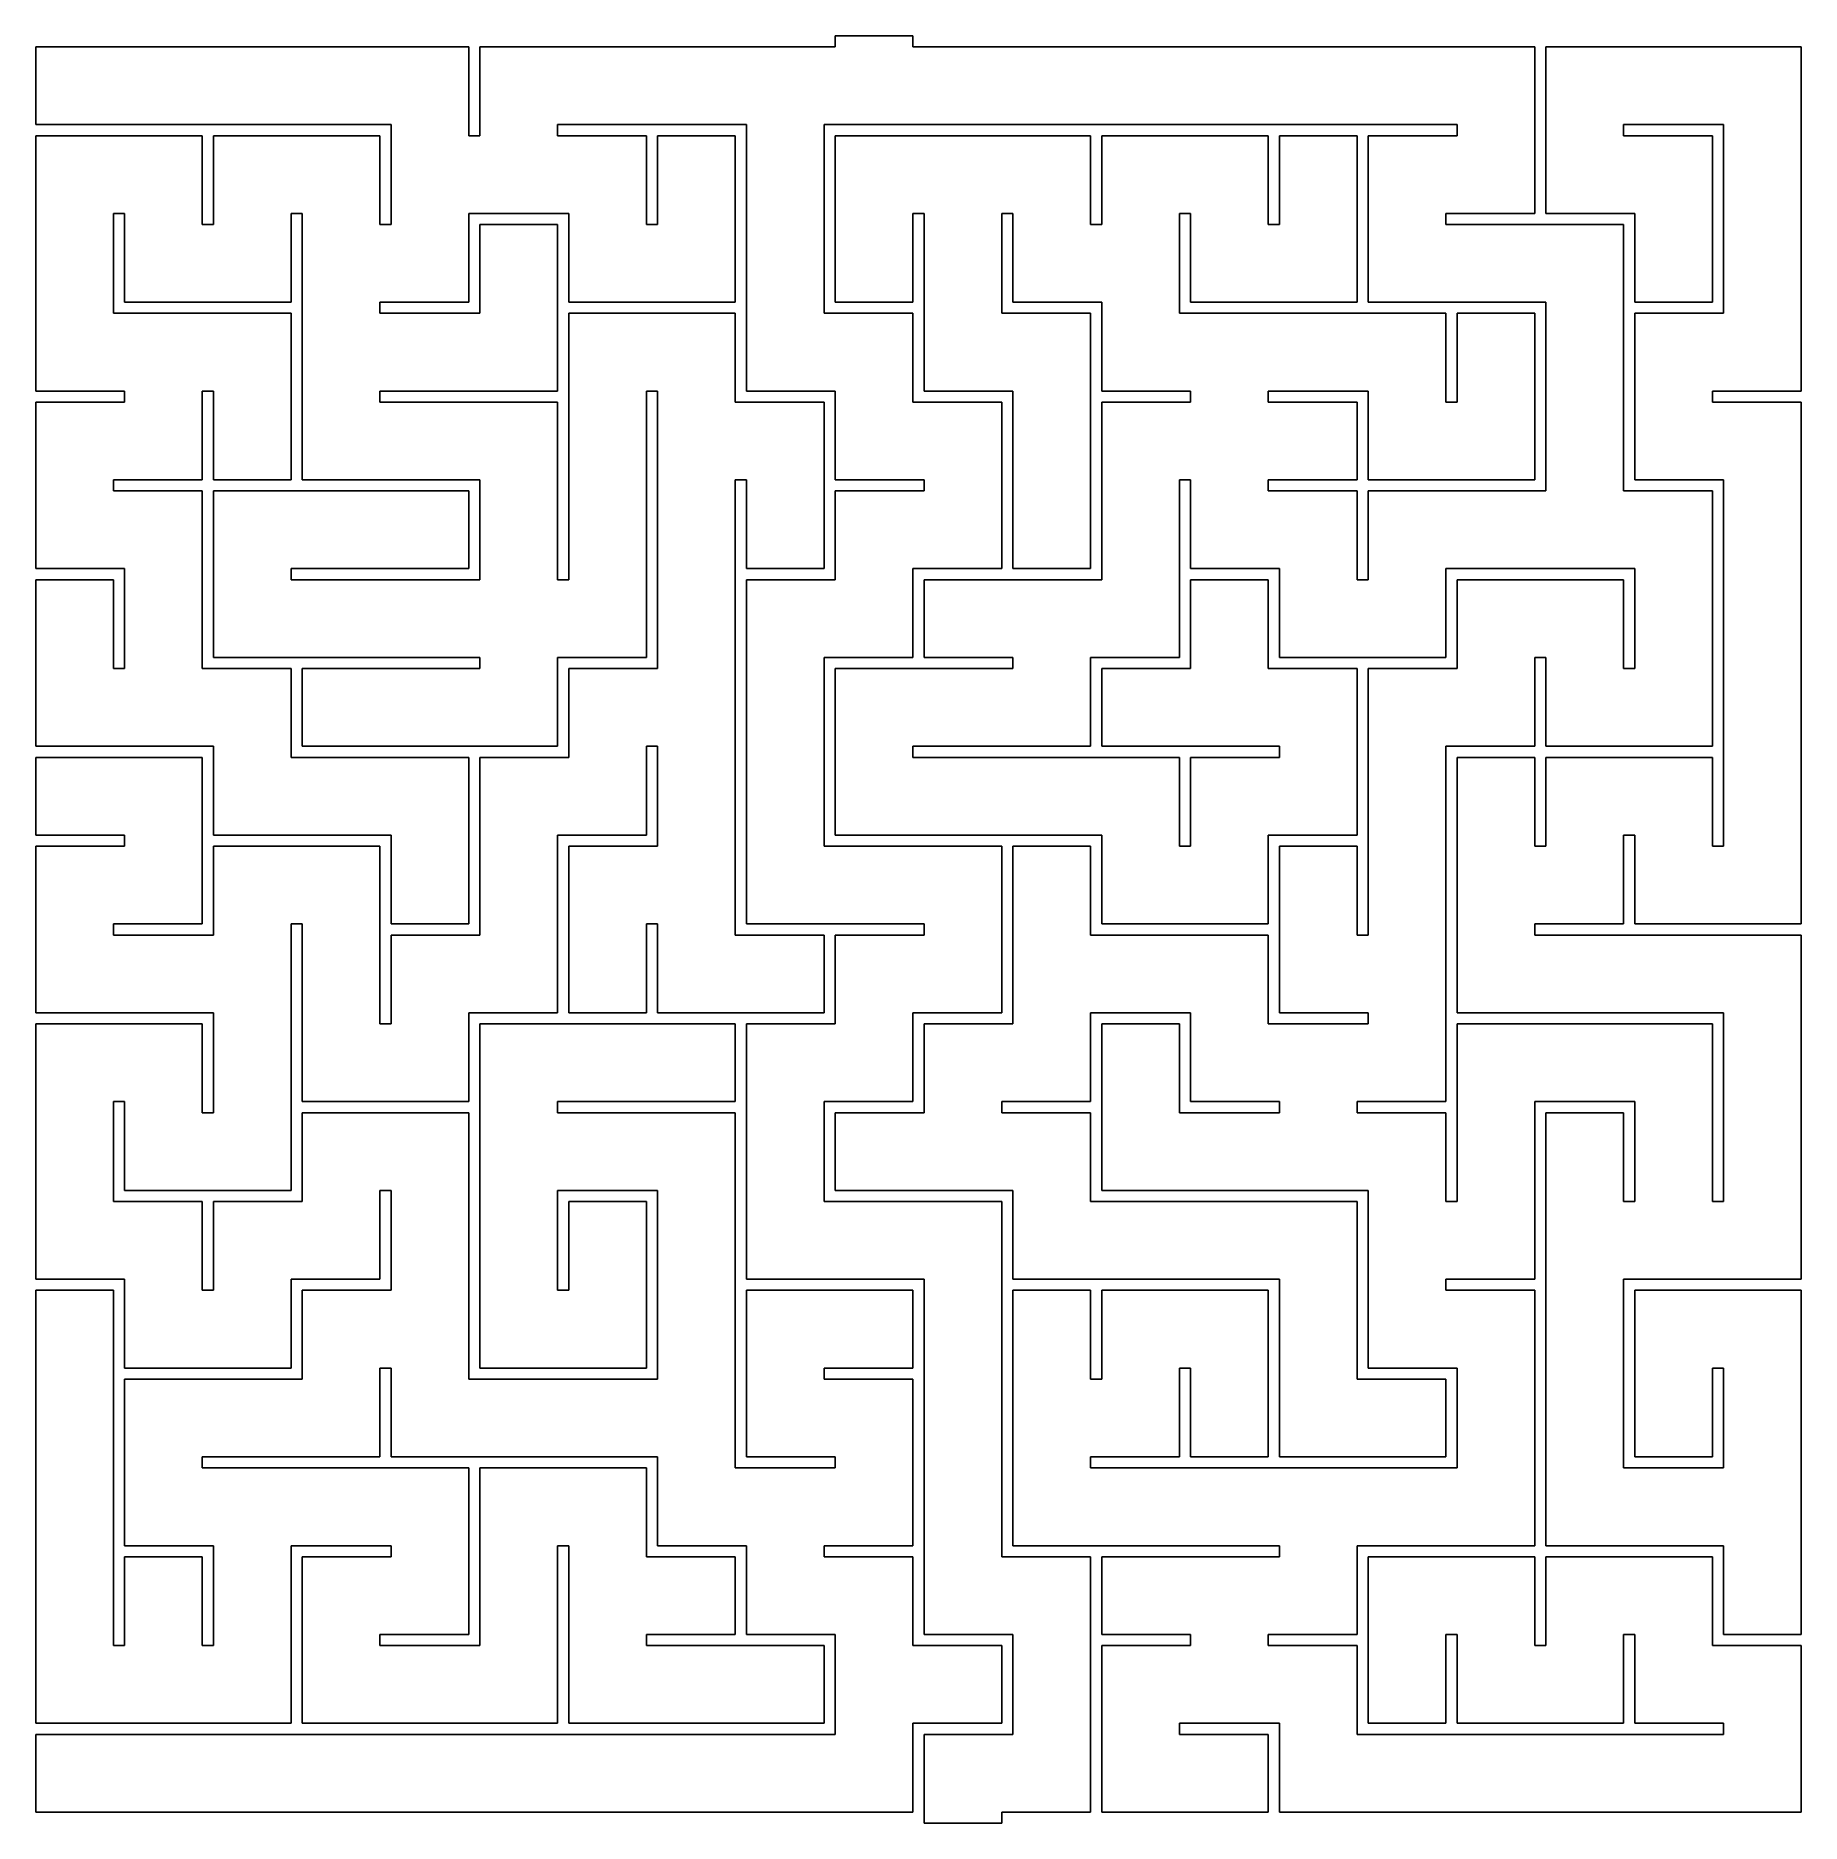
# Model space of a CAD drawing. Extents: x 0 to 112, y 0 to 114.
import ezdxf

# ---------------------------------------------------------------- set-up
doc = ezdxf.new("R2010")
doc.units = 0
doc.layers.get('0').update_dxf_attribs({"linetype": 'CONTINUOUS'})

msp = doc.modelspace()

# ---------------------------------------------------------------- linework, layer by layer
at = {"color": 0}
for p, q in [((55.7389, 113.594), (50.8, 113.594)), ((50.8, 113.594), (50.8, 113.242)), ((55.7389, 112.889), (55.7389, 113.594)), ((27.5167, 112.889), (0, 112.889)), ((0, 112.889), (0, 107.95)), ((27.5167, 107.244), (27.5167, 112.889)), ((50.8, 112.889), (28.2222, 112.889)), ((28.2222, 112.889), (28.2222, 107.244)), ((50.8, 113.242), (50.8, 112.889)), ((95.25, 112.889), (55.7389, 112.889)), ((95.25, 102.306), (95.25, 112.889)), ((112.183, 112.889), (95.9556, 112.889)), ((95.9556, 112.889), (95.9556, 102.306)), ((112.183, 91.0167), (112.183, 112.889)), ((0, 107.95), (22.5778, 107.95)), ((22.5778, 107.95), (22.5778, 101.6)), ((33.1611, 107.244), (33.1611, 107.95)), ((33.1611, 107.95), (45.1556, 107.95)), ((45.1556, 107.95), (45.1556, 91.0167)), ((50.0944, 95.9556), (50.0944, 107.95)), ((50.0944, 107.95), (90.3111, 107.95)), ((90.3111, 107.95), (90.3111, 107.244)), ((100.894, 107.244), (100.894, 107.95)), ((100.894, 107.95), (107.244, 107.95)), ((107.244, 107.95), (107.244, 95.9556)), ((10.5833, 107.244), (0, 107.244)), ((0, 107.244), (0, 91.0167)), ((10.5833, 101.6), (10.5833, 107.244)), ((21.8722, 107.244), (11.2889, 107.244)), ((11.2889, 107.244), (11.2889, 101.6)), ((21.8722, 101.6), (21.8722, 107.244)), ((28.2222, 107.244), (27.5167, 107.244)), ((38.8056, 107.244), (33.1611, 107.244)), ((38.8056, 101.6), (38.8056, 107.244)), ((44.45, 107.244), (39.5111, 107.244)), ((39.5111, 107.244), (39.5111, 101.6)), ((44.45, 96.6611), (44.45, 107.244)), ((67.0278, 107.244), (50.8, 107.244)), ((50.8, 107.244), (50.8, 96.6611)), ((67.0278, 101.6), (67.0278, 107.244)), ((78.3167, 107.244), (67.7333, 107.244)), ((67.7333, 107.244), (67.7333, 101.6)), ((78.3167, 101.6), (78.3167, 107.244)), ((83.9611, 107.244), (79.0222, 107.244)), ((79.0222, 107.244), (79.0222, 101.6)), ((83.9611, 96.6611), (83.9611, 107.244)), ((90.3111, 107.244), (84.6667, 107.244)), ((84.6667, 107.244), (84.6667, 96.6611)), ((106.539, 107.244), (100.894, 107.244)), ((106.539, 96.6611), (106.539, 107.244)), ((4.93889, 95.9556), (4.93889, 102.306)), ((4.93889, 102.306), (5.64444, 102.306)), ((5.64444, 102.306), (5.64444, 96.6611)), ((16.2278, 96.6611), (16.2278, 102.306)), ((16.2278, 102.306), (16.9333, 102.306)), ((16.9333, 102.306), (16.9333, 85.3722)), ((27.5167, 96.6611), (27.5167, 102.306)), ((27.5167, 102.306), (33.8667, 102.306)), ((33.8667, 102.306), (33.8667, 96.6611)), ((55.7389, 96.6611), (55.7389, 102.306)), ((55.7389, 102.306), (56.4444, 102.306)), ((56.4444, 102.306), (56.4444, 91.0167)), ((61.3833, 95.9556), (61.3833, 102.306)), ((61.3833, 102.306), (62.0889, 102.306)), ((62.0889, 102.306), (62.0889, 96.6611)), ((72.6722, 95.9556), (72.6722, 102.306)), ((72.6722, 102.306), (73.3778, 102.306)), ((73.3778, 102.306), (73.3778, 96.6611)), ((89.6056, 101.6), (89.6056, 102.306)), ((89.6056, 102.306), (95.25, 102.306)), ((95.9556, 102.306), (101.6, 102.306)), ((101.6, 102.306), (101.6, 96.6611)), ((11.2889, 101.6), (10.5833, 101.6)), ((22.5778, 101.6), (21.8722, 101.6)), ((33.1611, 101.6), (28.2222, 101.6)), ((28.2222, 101.6), (28.2222, 95.9556)), ((33.1611, 91.0167), (33.1611, 101.6)), ((39.5111, 101.6), (38.8056, 101.6)), ((67.7333, 101.6), (67.0278, 101.6)), ((79.0222, 101.6), (78.3167, 101.6)), ((100.894, 101.6), (89.6056, 101.6)), ((100.894, 84.6667), (100.894, 101.6)), ((5.64444, 96.6611), (16.2278, 96.6611)), ((21.8722, 95.9556), (21.8722, 96.6611)), ((21.8722, 96.6611), (27.5167, 96.6611)), ((33.8667, 96.6611), (44.45, 96.6611)), ((50.8, 96.6611), (55.7389, 96.6611)), ((62.0889, 96.6611), (67.7333, 96.6611)), ((67.7333, 96.6611), (67.7333, 91.0167)), ((73.3778, 96.6611), (83.9611, 96.6611)), ((84.6667, 96.6611), (95.9556, 96.6611)), ((95.9556, 96.6611), (95.9556, 84.6667)), ((101.6, 96.6611), (106.539, 96.6611)), ((16.2278, 95.9556), (4.93889, 95.9556)), ((16.2278, 85.3722), (16.2278, 95.9556)), ((28.2222, 95.9556), (21.8722, 95.9556)), ((44.45, 95.9556), (33.8667, 95.9556)), ((33.8667, 95.9556), (33.8667, 79.0222)), ((44.45, 90.3111), (44.45, 95.9556)), ((55.7389, 95.9556), (50.0944, 95.9556)), ((55.7389, 90.3111), (55.7389, 95.9556)), ((67.0278, 95.9556), (61.3833, 95.9556)), ((67.0278, 79.7278), (67.0278, 95.9556)), ((89.6056, 95.9556), (72.6722, 95.9556)), ((89.6056, 90.3111), (89.6056, 95.9556)), ((95.25, 95.9556), (90.3111, 95.9556)), ((90.3111, 95.9556), (90.3111, 90.3111)), ((95.25, 85.3722), (95.25, 95.9556)), ((107.244, 95.9556), (101.6, 95.9556)), ((101.6, 95.9556), (101.6, 85.3722)), ((0, 91.0167), (5.64444, 91.0167)), ((5.64444, 91.0167), (5.64444, 90.3111)), ((10.5833, 85.3722), (10.5833, 91.0167)), ((10.5833, 91.0167), (11.2889, 91.0167)), ((11.2889, 91.0167), (11.2889, 85.3722)), ((21.8722, 90.3111), (21.8722, 91.0167)), ((21.8722, 91.0167), (33.1611, 91.0167)), ((38.8056, 74.0833), (38.8056, 91.0167)), ((38.8056, 91.0167), (39.5111, 91.0167)), ((39.5111, 91.0167), (39.5111, 73.3778)), ((45.1556, 91.0167), (50.8, 91.0167)), ((50.8, 91.0167), (50.8, 85.3722)), ((56.4444, 91.0167), (62.0889, 91.0167)), ((62.0889, 91.0167), (62.0889, 79.7278)), ((67.7333, 91.0167), (73.3778, 91.0167)), ((73.3778, 91.0167), (73.3778, 90.3111)), ((78.3167, 90.3111), (78.3167, 91.0167)), ((78.3167, 91.0167), (84.6667, 91.0167)), ((84.6667, 91.0167), (84.6667, 85.3722)), ((106.539, 90.3111), (106.539, 91.0167)), ((106.539, 91.0167), (112.183, 91.0167)), ((5.64444, 90.3111), (0, 90.3111)), ((0, 90.3111), (0, 79.7278)), ((33.1611, 90.3111), (21.8722, 90.3111)), ((33.1611, 79.0222), (33.1611, 90.3111)), ((50.0944, 90.3111), (44.45, 90.3111)), ((50.0944, 79.7278), (50.0944, 90.3111)), ((61.3833, 90.3111), (55.7389, 90.3111)), ((61.3833, 79.7278), (61.3833, 90.3111)), ((73.3778, 90.3111), (67.7333, 90.3111)), ((67.7333, 90.3111), (67.7333, 79.0222)), ((83.9611, 90.3111), (78.3167, 90.3111)), ((83.9611, 85.3722), (83.9611, 90.3111)), ((90.3111, 90.3111), (89.6056, 90.3111)), ((112.183, 90.3111), (106.539, 90.3111)), ((112.183, 57.15), (112.183, 90.3111)), ((4.93889, 84.6667), (4.93889, 85.3722)), ((4.93889, 85.3722), (10.5833, 85.3722)), ((11.2889, 85.3722), (16.2278, 85.3722)), ((16.9333, 85.3722), (28.2222, 85.3722)), ((28.2222, 85.3722), (28.2222, 79.0222)), ((44.45, 56.4444), (44.45, 85.3722)), ((44.45, 85.3722), (45.1556, 85.3722)), ((45.1556, 85.3722), (45.1556, 79.7278)), ((50.8, 85.3722), (56.4444, 85.3722)), ((56.4444, 85.3722), (56.4444, 84.6667)), ((72.6722, 74.0833), (72.6722, 85.3722)), ((72.6722, 85.3722), (73.3778, 85.3722)), ((73.3778, 85.3722), (73.3778, 79.7278)), ((78.3167, 84.6667), (78.3167, 85.3722)), ((78.3167, 85.3722), (83.9611, 85.3722)), ((84.6667, 85.3722), (95.25, 85.3722)), ((101.6, 85.3722), (107.244, 85.3722)), ((107.244, 85.3722), (107.244, 62.0889)), ((10.5833, 84.6667), (4.93889, 84.6667)), ((10.5833, 73.3778), (10.5833, 84.6667)), ((27.5167, 84.6667), (11.2889, 84.6667)), ((11.2889, 84.6667), (11.2889, 74.0833)), ((27.5167, 79.7278), (27.5167, 84.6667)), ((56.4444, 84.6667), (50.8, 84.6667)), ((50.8, 84.6667), (50.8, 79.0222)), ((83.9611, 84.6667), (78.3167, 84.6667)), ((83.9611, 79.0222), (83.9611, 84.6667)), ((95.9556, 84.6667), (84.6667, 84.6667)), ((84.6667, 84.6667), (84.6667, 79.0222)), ((106.539, 84.6667), (100.894, 84.6667)), ((106.539, 68.4389), (106.539, 84.6667)), ((0, 79.7278), (5.64444, 79.7278)), ((5.64444, 79.7278), (5.64444, 73.3778)), ((16.2278, 79.0222), (16.2278, 79.7278)), ((16.2278, 79.7278), (27.5167, 79.7278)), ((45.1556, 79.7278), (50.0944, 79.7278)), ((55.7389, 74.0833), (55.7389, 79.7278)), ((55.7389, 79.7278), (61.3833, 79.7278)), ((62.0889, 79.7278), (67.0278, 79.7278)), ((73.3778, 79.7278), (79.0222, 79.7278)), ((79.0222, 79.7278), (79.0222, 74.0833)), ((89.6056, 74.0833), (89.6056, 79.7278)), ((89.6056, 79.7278), (101.6, 79.7278)), ((101.6, 79.7278), (101.6, 73.3778)), ((4.93889, 79.0222), (0, 79.0222)), ((0, 79.0222), (0, 68.4389)), ((4.93889, 73.3778), (4.93889, 79.0222)), ((28.2222, 79.0222), (16.2278, 79.0222)), ((33.8667, 79.0222), (33.1611, 79.0222)), ((50.8, 79.0222), (45.1556, 79.0222)), ((45.1556, 79.0222), (45.1556, 57.15)), ((67.7333, 79.0222), (56.4444, 79.0222)), ((56.4444, 79.0222), (56.4444, 74.0833)), ((78.3167, 79.0222), (73.3778, 79.0222)), ((73.3778, 79.0222), (73.3778, 73.3778)), ((78.3167, 73.3778), (78.3167, 79.0222)), ((84.6667, 79.0222), (83.9611, 79.0222)), ((100.894, 79.0222), (90.3111, 79.0222)), ((90.3111, 79.0222), (90.3111, 73.3778)), ((100.894, 73.3778), (100.894, 79.0222)), ((11.2889, 74.0833), (28.2222, 74.0833)), ((28.2222, 74.0833), (28.2222, 73.3778)), ((33.1611, 68.4389), (33.1611, 74.0833)), ((33.1611, 74.0833), (38.8056, 74.0833)), ((50.0944, 62.0889), (50.0944, 74.0833)), ((50.0944, 74.0833), (55.7389, 74.0833)), ((56.4444, 74.0833), (62.0889, 74.0833)), ((62.0889, 74.0833), (62.0889, 73.3778)), ((67.0278, 68.4389), (67.0278, 74.0833)), ((67.0278, 74.0833), (72.6722, 74.0833)), ((79.0222, 74.0833), (89.6056, 74.0833)), ((95.25, 68.4389), (95.25, 74.0833)), ((95.25, 74.0833), (95.9556, 74.0833)), ((95.9556, 74.0833), (95.9556, 68.4389)), ((5.64444, 73.3778), (4.93889, 73.3778)), ((16.2278, 73.3778), (10.5833, 73.3778)), ((16.2278, 67.7333), (16.2278, 73.3778)), ((28.2222, 73.3778), (16.9333, 73.3778)), ((16.9333, 73.3778), (16.9333, 68.4389)), ((39.5111, 73.3778), (33.8667, 73.3778)), ((33.8667, 73.3778), (33.8667, 67.7333)), ((62.0889, 73.3778), (50.8, 73.3778)), ((50.8, 73.3778), (50.8, 62.7944)), ((73.3778, 73.3778), (67.7333, 73.3778)), ((67.7333, 73.3778), (67.7333, 68.4389)), ((83.9611, 73.3778), (78.3167, 73.3778)), ((83.9611, 62.7944), (83.9611, 73.3778)), ((90.3111, 73.3778), (84.6667, 73.3778)), ((84.6667, 73.3778), (84.6667, 56.4444)), ((101.6, 73.3778), (100.894, 73.3778)), ((0, 68.4389), (11.2889, 68.4389)), ((11.2889, 68.4389), (11.2889, 62.7944)), ((16.9333, 68.4389), (33.1611, 68.4389)), ((38.8056, 62.7944), (38.8056, 68.4389)), ((38.8056, 68.4389), (39.5111, 68.4389)), ((39.5111, 68.4389), (39.5111, 62.0889)), ((55.7389, 67.7333), (55.7389, 68.4389)), ((55.7389, 68.4389), (67.0278, 68.4389)), ((67.7333, 68.4389), (79.0222, 68.4389)), ((79.0222, 68.4389), (79.0222, 67.7333)), ((89.6056, 45.8611), (89.6056, 68.4389)), ((89.6056, 68.4389), (95.25, 68.4389)), ((95.9556, 68.4389), (106.539, 68.4389)), ((10.5833, 67.7333), (0, 67.7333)), ((0, 67.7333), (0, 62.7944)), ((10.5833, 57.15), (10.5833, 67.7333)), ((27.5167, 67.7333), (16.2278, 67.7333)), ((27.5167, 57.15), (27.5167, 67.7333)), ((33.8667, 67.7333), (28.2222, 67.7333)), ((28.2222, 67.7333), (28.2222, 56.4444)), ((72.6722, 67.7333), (55.7389, 67.7333)), ((72.6722, 62.0889), (72.6722, 67.7333)), ((79.0222, 67.7333), (73.3778, 67.7333)), ((73.3778, 67.7333), (73.3778, 62.0889)), ((95.25, 67.7333), (90.3111, 67.7333)), ((90.3111, 67.7333), (90.3111, 51.5056)), ((95.25, 62.0889), (95.25, 67.7333)), ((106.539, 67.7333), (95.9556, 67.7333)), ((95.9556, 67.7333), (95.9556, 62.0889)), ((106.539, 62.0889), (106.539, 67.7333)), ((0, 62.7944), (5.64444, 62.7944)), ((5.64444, 62.7944), (5.64444, 62.0889)), ((11.2889, 62.7944), (22.5778, 62.7944)), ((22.5778, 62.7944), (22.5778, 57.15)), ((33.1611, 51.5056), (33.1611, 62.7944)), ((33.1611, 62.7944), (38.8056, 62.7944)), ((50.8, 62.7944), (67.7333, 62.7944)), ((67.7333, 62.7944), (67.7333, 57.15)), ((78.3167, 57.15), (78.3167, 62.7944)), ((78.3167, 62.7944), (83.9611, 62.7944)), ((100.894, 57.15), (100.894, 62.7944)), ((100.894, 62.7944), (101.6, 62.7944)), ((101.6, 62.7944), (101.6, 57.15)), ((5.64444, 62.0889), (0, 62.0889)), ((0, 62.0889), (0, 51.5056)), ((21.8722, 62.0889), (11.2889, 62.0889)), ((11.2889, 62.0889), (11.2889, 56.4444)), ((21.8722, 50.8), (21.8722, 62.0889)), ((39.5111, 62.0889), (33.8667, 62.0889)), ((33.8667, 62.0889), (33.8667, 51.5056)), ((61.3833, 62.0889), (50.0944, 62.0889)), ((61.3833, 51.5056), (61.3833, 62.0889)), ((67.0278, 62.0889), (62.0889, 62.0889)), ((62.0889, 62.0889), (62.0889, 50.8)), ((67.0278, 56.4444), (67.0278, 62.0889)), ((73.3778, 62.0889), (72.6722, 62.0889)), ((83.9611, 62.0889), (79.0222, 62.0889)), ((79.0222, 62.0889), (79.0222, 51.5056)), ((83.9611, 56.4444), (83.9611, 62.0889)), ((95.9556, 62.0889), (95.25, 62.0889)), ((107.244, 62.0889), (106.539, 62.0889)), ((4.93889, 56.4444), (4.93889, 57.15)), ((4.93889, 57.15), (10.5833, 57.15)), ((16.2278, 40.2167), (16.2278, 57.15)), ((16.2278, 57.15), (16.9333, 57.15)), ((16.9333, 57.15), (16.9333, 45.8611)), ((22.5778, 57.15), (27.5167, 57.15)), ((38.8056, 51.5056), (38.8056, 57.15)), ((38.8056, 57.15), (39.5111, 57.15)), ((39.5111, 57.15), (39.5111, 51.5056)), ((45.1556, 57.15), (56.4444, 57.15)), ((56.4444, 57.15), (56.4444, 56.4444)), ((67.7333, 57.15), (78.3167, 57.15)), ((95.25, 56.4444), (95.25, 57.15)), ((95.25, 57.15), (100.894, 57.15)), ((101.6, 57.15), (112.183, 57.15)), ((11.2889, 56.4444), (4.93889, 56.4444)), ((28.2222, 56.4444), (22.5778, 56.4444)), ((22.5778, 56.4444), (22.5778, 50.8)), ((50.0944, 56.4444), (44.45, 56.4444)), ((50.0944, 51.5056), (50.0944, 56.4444)), ((56.4444, 56.4444), (50.8, 56.4444)), ((50.8, 56.4444), (50.8, 50.8)), ((78.3167, 56.4444), (67.0278, 56.4444)), ((78.3167, 50.8), (78.3167, 56.4444)), ((84.6667, 56.4444), (83.9611, 56.4444)), ((112.183, 56.4444), (95.25, 56.4444)), ((112.183, 34.5722), (112.183, 56.4444)), ((0, 51.5056), (11.2889, 51.5056)), ((11.2889, 51.5056), (11.2889, 45.1556)), ((27.5167, 45.8611), (27.5167, 51.5056)), ((27.5167, 51.5056), (33.1611, 51.5056)), ((33.8667, 51.5056), (38.8056, 51.5056)), ((39.5111, 51.5056), (50.0944, 51.5056)), ((55.7389, 45.8611), (55.7389, 51.5056)), ((55.7389, 51.5056), (61.3833, 51.5056)), ((67.0278, 45.8611), (67.0278, 51.5056)), ((67.0278, 51.5056), (73.3778, 51.5056)), ((73.3778, 51.5056), (73.3778, 45.8611)), ((79.0222, 51.5056), (84.6667, 51.5056)), ((84.6667, 51.5056), (84.6667, 50.8)), ((90.3111, 51.5056), (107.244, 51.5056)), ((107.244, 51.5056), (107.244, 39.5111)), ((10.5833, 50.8), (0, 50.8)), ((0, 50.8), (0, 34.5722)), ((10.5833, 45.1556), (10.5833, 50.8)), ((22.5778, 50.8), (21.8722, 50.8)), ((44.45, 50.8), (28.2222, 50.8)), ((28.2222, 50.8), (28.2222, 28.9278)), ((44.45, 45.8611), (44.45, 50.8)), ((50.8, 50.8), (45.1556, 50.8)), ((45.1556, 50.8), (45.1556, 34.5722)), ((62.0889, 50.8), (56.4444, 50.8)), ((56.4444, 50.8), (56.4444, 45.1556)), ((72.6722, 50.8), (67.7333, 50.8)), ((67.7333, 50.8), (67.7333, 40.2167)), ((72.6722, 45.1556), (72.6722, 50.8)), ((84.6667, 50.8), (78.3167, 50.8)), ((106.539, 50.8), (90.3111, 50.8)), ((90.3111, 50.8), (90.3111, 39.5111)), ((106.539, 39.5111), (106.539, 50.8)), ((4.93889, 39.5111), (4.93889, 45.8611)), ((4.93889, 45.8611), (5.64444, 45.8611)), ((5.64444, 45.8611), (5.64444, 40.2167)), ((16.9333, 45.8611), (27.5167, 45.8611)), ((33.1611, 45.1556), (33.1611, 45.8611)), ((33.1611, 45.8611), (44.45, 45.8611)), ((50.0944, 39.5111), (50.0944, 45.8611)), ((50.0944, 45.8611), (55.7389, 45.8611)), ((61.3833, 45.1556), (61.3833, 45.8611)), ((61.3833, 45.8611), (67.0278, 45.8611)), ((73.3778, 45.8611), (79.0222, 45.8611)), ((79.0222, 45.8611), (79.0222, 45.1556)), ((83.9611, 45.1556), (83.9611, 45.8611)), ((83.9611, 45.8611), (89.6056, 45.8611)), ((95.25, 34.5722), (95.25, 45.8611)), ((95.25, 45.8611), (101.6, 45.8611)), ((101.6, 45.8611), (101.6, 39.5111)), ((11.2889, 45.1556), (10.5833, 45.1556)), ((27.5167, 45.1556), (16.9333, 45.1556)), ((16.9333, 45.1556), (16.9333, 39.5111)), ((27.5167, 28.2222), (27.5167, 45.1556)), ((44.45, 45.1556), (33.1611, 45.1556)), ((44.45, 22.5778), (44.45, 45.1556)), ((56.4444, 45.1556), (50.8, 45.1556)), ((50.8, 45.1556), (50.8, 40.2167)), ((67.0278, 45.1556), (61.3833, 45.1556)), ((67.0278, 39.5111), (67.0278, 45.1556)), ((79.0222, 45.1556), (72.6722, 45.1556)), ((89.6056, 45.1556), (83.9611, 45.1556)), ((89.6056, 39.5111), (89.6056, 45.1556)), ((100.894, 45.1556), (95.9556, 45.1556)), ((95.9556, 45.1556), (95.9556, 17.6389)), ((100.894, 39.5111), (100.894, 45.1556)), ((5.64444, 40.2167), (16.2278, 40.2167)), ((21.8722, 34.5722), (21.8722, 40.2167)), ((21.8722, 40.2167), (22.5778, 40.2167)), ((22.5778, 40.2167), (22.5778, 33.8667)), ((33.1611, 33.8667), (33.1611, 40.2167)), ((33.1611, 40.2167), (39.5111, 40.2167)), ((39.5111, 40.2167), (39.5111, 28.2222)), ((50.8, 40.2167), (62.0889, 40.2167)), ((62.0889, 40.2167), (62.0889, 34.5722)), ((67.7333, 40.2167), (84.6667, 40.2167)), ((84.6667, 40.2167), (84.6667, 28.9278)), ((10.5833, 39.5111), (4.93889, 39.5111)), ((10.5833, 33.8667), (10.5833, 39.5111)), ((16.9333, 39.5111), (11.2889, 39.5111)), ((11.2889, 39.5111), (11.2889, 33.8667)), ((38.8056, 39.5111), (33.8667, 39.5111)), ((33.8667, 39.5111), (33.8667, 33.8667)), ((38.8056, 28.9278), (38.8056, 39.5111)), ((61.3833, 39.5111), (50.0944, 39.5111)), ((61.3833, 16.9333), (61.3833, 39.5111)), ((83.9611, 39.5111), (67.0278, 39.5111)), ((83.9611, 28.2222), (83.9611, 39.5111)), ((90.3111, 39.5111), (89.6056, 39.5111)), ((101.6, 39.5111), (100.894, 39.5111)), ((107.244, 39.5111), (106.539, 39.5111)), ((0, 34.5722), (5.64444, 34.5722)), ((5.64444, 34.5722), (5.64444, 28.9278)), ((16.2278, 28.9278), (16.2278, 34.5722)), ((16.2278, 34.5722), (21.8722, 34.5722)), ((45.1556, 34.5722), (56.4444, 34.5722)), ((56.4444, 34.5722), (56.4444, 11.9944)), ((62.0889, 34.5722), (79.0222, 34.5722)), ((79.0222, 34.5722), (79.0222, 23.2833)), ((89.6056, 33.8667), (89.6056, 34.5722)), ((89.6056, 34.5722), (95.25, 34.5722)), ((100.894, 22.5778), (100.894, 34.5722)), ((100.894, 34.5722), (112.183, 34.5722)), ((4.93889, 33.8667), (0, 33.8667)), ((0, 33.8667), (0, 6.35)), ((4.93889, 11.2889), (4.93889, 33.8667)), ((11.2889, 33.8667), (10.5833, 33.8667)), ((22.5778, 33.8667), (16.9333, 33.8667)), ((16.9333, 33.8667), (16.9333, 28.2222)), ((33.8667, 33.8667), (33.1611, 33.8667)), ((55.7389, 33.8667), (45.1556, 33.8667)), ((45.1556, 33.8667), (45.1556, 23.2833)), ((55.7389, 28.9278), (55.7389, 33.8667)), ((67.0278, 33.8667), (62.0889, 33.8667)), ((62.0889, 33.8667), (62.0889, 17.6389)), ((67.0278, 28.2222), (67.0278, 33.8667)), ((78.3167, 33.8667), (67.7333, 33.8667)), ((67.7333, 33.8667), (67.7333, 28.2222)), ((78.3167, 23.2833), (78.3167, 33.8667)), ((95.25, 33.8667), (89.6056, 33.8667)), ((95.25, 17.6389), (95.25, 33.8667)), ((112.183, 33.8667), (101.6, 33.8667)), ((101.6, 33.8667), (101.6, 23.2833)), ((112.183, 11.9944), (112.183, 33.8667)), ((5.64444, 28.9278), (16.2278, 28.9278)), ((21.8722, 23.2833), (21.8722, 28.9278)), ((21.8722, 28.9278), (22.5778, 28.9278)), ((22.5778, 28.9278), (22.5778, 23.2833)), ((28.2222, 28.9278), (38.8056, 28.9278)), ((50.0944, 28.2222), (50.0944, 28.9278)), ((50.0944, 28.9278), (55.7389, 28.9278)), ((72.6722, 23.2833), (72.6722, 28.9278)), ((72.6722, 28.9278), (73.3778, 28.9278)), ((73.3778, 28.9278), (73.3778, 23.2833)), ((84.6667, 28.9278), (90.3111, 28.9278)), ((90.3111, 28.9278), (90.3111, 22.5778)), ((106.539, 23.2833), (106.539, 28.9278)), ((106.539, 28.9278), (107.244, 28.9278)), ((107.244, 28.9278), (107.244, 22.5778)), ((16.9333, 28.2222), (5.64444, 28.2222)), ((5.64444, 28.2222), (5.64444, 17.6389)), ((39.5111, 28.2222), (27.5167, 28.2222)), ((55.7389, 28.2222), (50.0944, 28.2222)), ((55.7389, 17.6389), (55.7389, 28.2222)), ((67.7333, 28.2222), (67.0278, 28.2222)), ((89.6056, 28.2222), (83.9611, 28.2222)), ((89.6056, 23.2833), (89.6056, 28.2222)), ((10.5833, 22.5778), (10.5833, 23.2833)), ((10.5833, 23.2833), (21.8722, 23.2833)), ((22.5778, 23.2833), (39.5111, 23.2833)), ((39.5111, 23.2833), (39.5111, 17.6389)), ((45.1556, 23.2833), (50.8, 23.2833)), ((50.8, 23.2833), (50.8, 22.5778)), ((67.0278, 22.5778), (67.0278, 23.2833)), ((67.0278, 23.2833), (72.6722, 23.2833)), ((73.3778, 23.2833), (78.3167, 23.2833)), ((79.0222, 23.2833), (89.6056, 23.2833)), ((101.6, 23.2833), (106.539, 23.2833)), ((27.5167, 22.5778), (10.5833, 22.5778)), ((27.5167, 11.9944), (27.5167, 22.5778)), ((38.8056, 22.5778), (28.2222, 22.5778)), ((28.2222, 22.5778), (28.2222, 11.2889)), ((38.8056, 16.9333), (38.8056, 22.5778)), ((50.8, 22.5778), (44.45, 22.5778)), ((90.3111, 22.5778), (67.0278, 22.5778)), ((107.244, 22.5778), (100.894, 22.5778)), ((5.64444, 17.6389), (11.2889, 17.6389)), ((11.2889, 17.6389), (11.2889, 11.2889)), ((16.2278, 6.35), (16.2278, 17.6389)), ((16.2278, 17.6389), (22.5778, 17.6389)), ((22.5778, 17.6389), (22.5778, 16.9333)), ((33.1611, 6.35), (33.1611, 17.6389)), ((33.1611, 17.6389), (33.8667, 17.6389)), ((33.8667, 17.6389), (33.8667, 6.35)), ((39.5111, 17.6389), (45.1556, 17.6389)), ((45.1556, 17.6389), (45.1556, 11.9944)), ((50.0944, 16.9333), (50.0944, 17.6389)), ((50.0944, 17.6389), (55.7389, 17.6389)), ((62.0889, 17.6389), (79.0222, 17.6389)), ((79.0222, 17.6389), (79.0222, 16.9333)), ((83.9611, 11.9944), (83.9611, 17.6389)), ((83.9611, 17.6389), (95.25, 17.6389)), ((95.9556, 17.6389), (107.244, 17.6389)), ((107.244, 17.6389), (107.244, 11.9944)), ((10.5833, 16.9333), (5.64444, 16.9333)), ((5.64444, 16.9333), (5.64444, 11.2889)), ((10.5833, 11.2889), (10.5833, 16.9333)), ((22.5778, 16.9333), (16.9333, 16.9333)), ((16.9333, 16.9333), (16.9333, 6.35)), ((44.45, 16.9333), (38.8056, 16.9333)), ((44.45, 11.9944), (44.45, 16.9333)), ((55.7389, 16.9333), (50.0944, 16.9333)), ((55.7389, 11.2889), (55.7389, 16.9333)), ((67.0278, 16.9333), (61.3833, 16.9333)), ((67.0278, 0.70556), (67.0278, 16.9333)), ((79.0222, 16.9333), (67.7333, 16.9333)), ((67.7333, 16.9333), (67.7333, 11.9944)), ((95.25, 16.9333), (84.6667, 16.9333)), ((84.6667, 16.9333), (84.6667, 6.35)), ((95.25, 11.2889), (95.25, 16.9333)), ((106.539, 16.9333), (95.9556, 16.9333)), ((95.9556, 16.9333), (95.9556, 11.2889)), ((106.539, 11.2889), (106.539, 16.9333)), ((21.8722, 11.2889), (21.8722, 11.9944)), ((21.8722, 11.9944), (27.5167, 11.9944)), ((38.8056, 11.2889), (38.8056, 11.9944)), ((38.8056, 11.9944), (44.45, 11.9944)), ((45.1556, 11.9944), (50.8, 11.9944)), ((50.8, 11.9944), (50.8, 5.64444)), ((56.4444, 11.9944), (62.0889, 11.9944)), ((62.0889, 11.9944), (62.0889, 5.64444)), ((67.7333, 11.9944), (73.3778, 11.9944)), ((73.3778, 11.9944), (73.3778, 11.2889)), ((78.3167, 11.2889), (78.3167, 11.9944)), ((78.3167, 11.9944), (83.9611, 11.9944)), ((89.6056, 6.35), (89.6056, 11.9944)), ((89.6056, 11.9944), (90.3111, 11.9944)), ((90.3111, 11.9944), (90.3111, 6.35)), ((100.894, 6.35), (100.894, 11.9944)), ((100.894, 11.9944), (101.6, 11.9944)), ((101.6, 11.9944), (101.6, 6.35)), ((107.244, 11.9944), (112.183, 11.9944)), ((5.64444, 11.2889), (4.93889, 11.2889)), ((11.2889, 11.2889), (10.5833, 11.2889)), ((28.2222, 11.2889), (21.8722, 11.2889)), ((50.0944, 11.2889), (38.8056, 11.2889)), ((50.0944, 6.35), (50.0944, 11.2889)), ((61.3833, 11.2889), (55.7389, 11.2889)), ((61.3833, 6.35), (61.3833, 11.2889)), ((73.3778, 11.2889), (67.7333, 11.2889)), ((67.7333, 11.2889), (67.7333, 0.70556)), ((83.9611, 11.2889), (78.3167, 11.2889)), ((83.9611, 5.64444), (83.9611, 11.2889)), ((95.9556, 11.2889), (95.25, 11.2889)), ((112.183, 11.2889), (106.539, 11.2889)), ((112.183, 0.70556), (112.183, 11.2889)), ((0, 6.35), (16.2278, 6.35)), ((16.9333, 6.35), (33.1611, 6.35)), ((33.8667, 6.35), (50.0944, 6.35)), ((55.7389, 0.70556), (55.7389, 6.35)), ((55.7389, 6.35), (61.3833, 6.35)), ((72.6722, 5.64444), (72.6722, 6.35)), ((72.6722, 6.35), (79.0222, 6.35)), ((79.0222, 6.35), (79.0222, 0.70556)), ((84.6667, 6.35), (89.6056, 6.35)), ((90.3111, 6.35), (100.894, 6.35)), ((101.6, 6.35), (107.244, 6.35)), ((107.244, 6.35), (107.244, 5.64444)), ((50.8, 5.64444), (0, 5.64444)), ((0, 5.64444), (0, 0.70556)), ((62.0889, 5.64444), (56.4444, 5.64444)), ((56.4444, 5.64444), (56.4444, 0)), ((78.3167, 5.64444), (72.6722, 5.64444)), ((78.3167, 0.70556), (78.3167, 5.64444)), ((107.244, 5.64444), (83.9611, 5.64444)), ((0, 0.70556), (55.7389, 0.70556)), ((56.4444, 0), (61.3833, 0)), ((61.3833, 0), (61.3833, 0.70556)), ((61.3833, 0.70556), (67.0278, 0.70556)), ((67.7333, 0.70556), (78.3167, 0.70556)), ((79.0222, 0.70556), (112.183, 0.70556))]:
    msp.add_line(p, q, dxfattribs=at)

doc.saveas('drawing.dxf')
